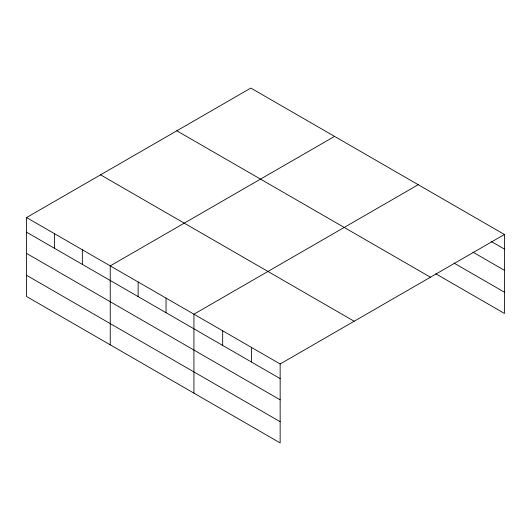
<?xml version="1.0" encoding="UTF-8"?>
<svg xmlns="http://www.w3.org/2000/svg" width="531" height="531" viewBox="0 0 531 531"><rect width="100%" height="100%" fill="white"/><g stroke="black" fill="none" stroke-linecap="round" stroke-linejoin="round"><path stroke-width="0.8" d="M26.55 217.564L280.156 363.981L280.156 442.934L26.55 296.51L26.55 217.564L250.844 88.066L504.45 234.49L504.45 313.436L435.752 273.777M334.53 136.387L110.242 265.878L110.242 344.831M418.222 184.702L193.928 314.199L193.928 393.152M280.156 363.981L504.45 234.49M491.129 241.413L504.45 249.105M472.902 252.119L504.45 270.332M453.978 263.064L504.45 292.209M176.823 130.799L430.435 277.222M100.565 174.832L354.177 321.248M26.55 232.18L280.156 378.596M26.55 253.413L280.156 399.83M26.55 275.284L280.156 421.7M251.415 347.387L251.415 362.003M222.675 330.793L222.675 345.409M166.037 298.09L166.037 312.713M138.14 281.988L138.14 296.603M82.345 249.776L82.345 264.392M54.447 233.667L54.447 248.289"/></g></svg>
